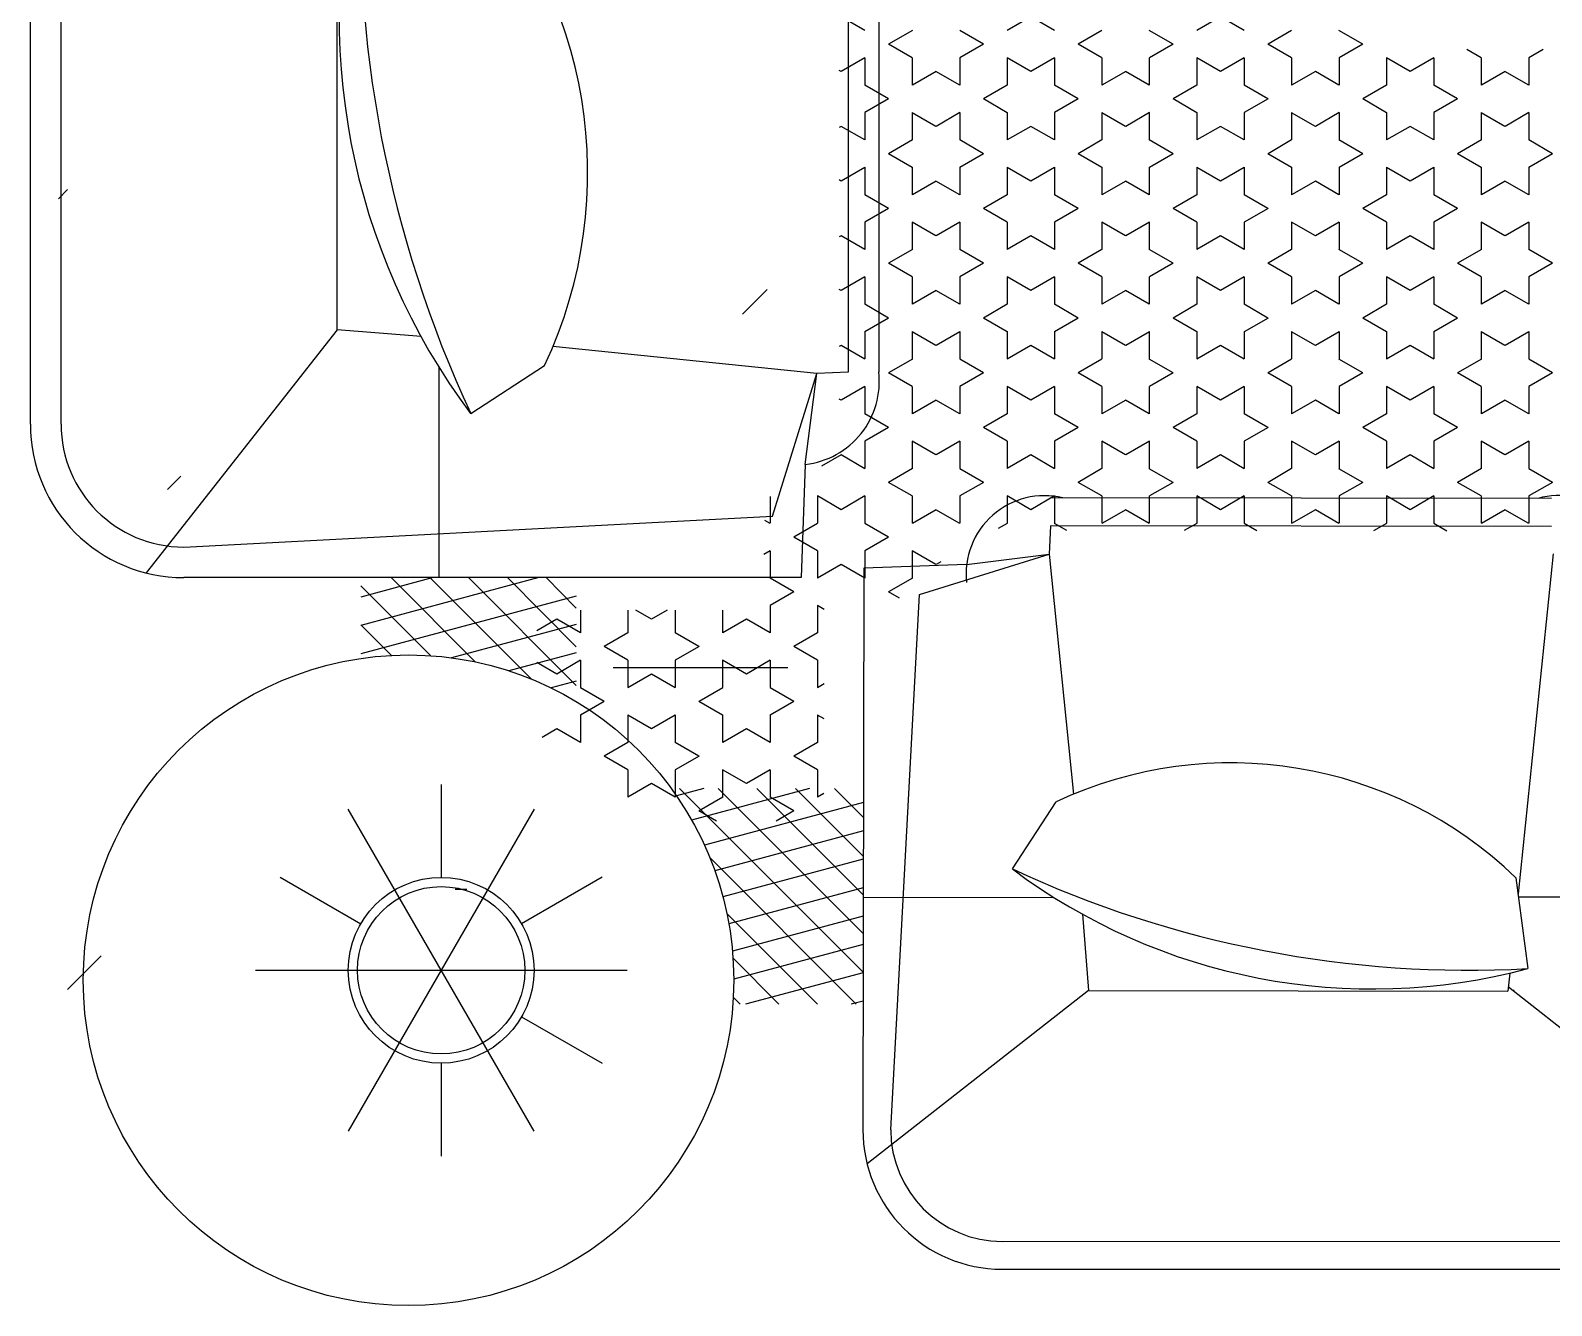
# Model space of a CAD drawing. Header units: inches. Extents: x 4.9 to 47.4, y 12.3 to 37.1.
# Drawn here: x 42.504 to 43.954, y 31.124 to 32.338 of the extents above; entities that cross this region are included whole.
import ezdxf

# ---------------------------------------------------------------- set-up
doc = ezdxf.new("R2010")
doc.units = ezdxf.units.IN
doc.header["$MEASUREMENT"] = 0
doc.layers.add('02', color=2, linetype='Continuous')

msp = doc.modelspace()

# ---------------------------------------------------------------- linework, layer by layer
at = {"layer": '02'}
for p, q in [((42.5042, 31.9631), (42.5042, 32.5865)), ((42.7964, 32.0531), (42.7964, 32.5865)), ((42.5334, 31.9631), (42.5334, 32.5587)), ((43.2834, 32.5378), (43.2834, 32.0129)), ((43.3126, 32.5378), (43.3126, 32.0129)), ((43.2993, 32.3382), (43.2767, 32.3512)), ((43.3446, 32.3382), (43.322, 32.3252)), ((43.4123, 32.3252), (43.3897, 32.3382)), ((43.4576, 32.3513), (43.435, 32.3382)), ((43.4801, 32.3382), (43.4575, 32.3512)), ((43.5253, 32.3382), (43.5027, 32.3252)), ((43.593, 32.3252), (43.5704, 32.3382)), ((43.6383, 32.3513), (43.6157, 32.3382)), ((43.6608, 32.3382), (43.6382, 32.3512)), ((43.706, 32.3382), (43.6835, 32.3252)), ((43.7737, 32.3252), (43.7511, 32.3382)), ((43.3445, 32.3121), (43.3219, 32.3252)), ((43.4124, 32.3252), (43.3898, 32.3121)), ((43.5252, 32.3121), (43.5027, 32.3252)), ((43.5931, 32.3252), (43.5705, 32.3121)), ((43.706, 32.3121), (43.6834, 32.3252)), ((43.7738, 32.3252), (43.7512, 32.3121)), ((43.2994, 32.3121), (43.2768, 32.2991)), ((43.2994, 32.3122), (43.2994, 32.2861)), ((43.3445, 32.3122), (43.3445, 32.2861)), ((43.3897, 32.3122), (43.3897, 32.2861)), ((43.4349, 32.3122), (43.4349, 32.2861)), ((43.4575, 32.2991), (43.4349, 32.3121)), ((43.4801, 32.3121), (43.4576, 32.2991)), ((43.4801, 32.3122), (43.4801, 32.2861)), ((43.5253, 32.3122), (43.5253, 32.2861)), ((43.5704, 32.3122), (43.5704, 32.2861)), ((43.6156, 32.3122), (43.6156, 32.2861)), ((43.6382, 32.2991), (43.6156, 32.3121)), ((43.6609, 32.3121), (43.6383, 32.2991)), ((43.6608, 32.3122), (43.6608, 32.2861)), ((43.706, 32.3122), (43.706, 32.2861)), ((43.7512, 32.3122), (43.7512, 32.2861)), ((43.7963, 32.3122), (43.7963, 32.2861)), ((43.8189, 32.2991), (43.7963, 32.3121)), ((43.8416, 32.3121), (43.819, 32.2991)), ((43.8415, 32.3122), (43.8415, 32.2861)), ((43.8867, 32.3121), (43.8729, 32.3201)), ((43.8867, 32.3122), (43.8867, 32.2861)), ((43.9457, 32.3201), (43.9319, 32.3121)), ((43.9319, 32.3122), (43.9319, 32.2861)), ((43.2767, 32.2991), (43.275, 32.3001)), ((43.3672, 32.2991), (43.3446, 32.2861)), ((43.3897, 32.286), (43.3671, 32.2991)), ((43.5479, 32.2991), (43.5253, 32.2861)), ((43.5704, 32.286), (43.5478, 32.2991)), ((43.7286, 32.2991), (43.706, 32.2861)), ((43.7511, 32.286), (43.7286, 32.2991)), ((43.9094, 32.2991), (43.8868, 32.2861)), ((43.9319, 32.286), (43.9093, 32.2991)), ((43.3219, 32.273), (43.2993, 32.286)), ((43.435, 32.2861), (43.4124, 32.273)), ((43.5027, 32.273), (43.4801, 32.286)), ((43.6157, 32.2861), (43.5931, 32.273)), ((43.6834, 32.273), (43.6608, 32.286)), ((43.7964, 32.2861), (43.7738, 32.273)), ((43.8641, 32.273), (43.8415, 32.286)), ((43.322, 32.273), (43.2994, 32.26)), ((43.4349, 32.2599), (43.4123, 32.273)), ((43.5027, 32.273), (43.4801, 32.26)), ((43.6156, 32.2599), (43.593, 32.273)), ((43.6835, 32.273), (43.6609, 32.26)), ((43.7963, 32.2599), (43.7737, 32.273)), ((43.8642, 32.273), (43.8416, 32.26)), ((43.2994, 32.26), (43.2994, 32.2339)), ((43.3445, 32.26), (43.3445, 32.2339)), ((43.3671, 32.2469), (43.3445, 32.2599)), ((43.3898, 32.26), (43.3672, 32.2469)), ((43.3897, 32.26), (43.3897, 32.2339)), ((43.4349, 32.26), (43.4349, 32.2339)), ((43.4801, 32.26), (43.4801, 32.2339)), ((43.5478, 32.2469), (43.5252, 32.2599)), ((43.5253, 32.26), (43.5253, 32.2339)), ((43.5705, 32.26), (43.5479, 32.2469)), ((43.5704, 32.26), (43.5704, 32.2339)), ((43.6156, 32.26), (43.6156, 32.2339)), ((43.6608, 32.26), (43.6608, 32.2339)), ((43.706, 32.26), (43.706, 32.2339)), ((43.7286, 32.2469), (43.706, 32.2599)), ((43.7512, 32.26), (43.7286, 32.2469)), ((43.7512, 32.26), (43.7512, 32.2339)), ((43.7963, 32.26), (43.7963, 32.2339)), ((43.8415, 32.26), (43.8415, 32.2339)), ((43.8867, 32.26), (43.8867, 32.2339)), ((43.9093, 32.2469), (43.8867, 32.2599)), ((43.9319, 32.26), (43.9094, 32.2469)), ((43.9319, 32.26), (43.9319, 32.2339)), ((43.2768, 32.2469), (43.275, 32.2459)), ((43.2993, 32.2339), (43.2767, 32.2469)), ((43.4576, 32.2469), (43.435, 32.2339)), ((43.4801, 32.2339), (43.4575, 32.2469)), ((43.6383, 32.2469), (43.6157, 32.2339)), ((43.6608, 32.2339), (43.6382, 32.2469)), ((43.819, 32.2469), (43.7964, 32.2339)), ((43.8415, 32.2339), (43.8189, 32.2469)), ((43.3446, 32.2339), (43.322, 32.2208)), ((43.4123, 32.2208), (43.3897, 32.2339)), ((43.5253, 32.2339), (43.5027, 32.2208)), ((43.593, 32.2208), (43.5704, 32.2339)), ((43.706, 32.2339), (43.6835, 32.2208)), ((43.7737, 32.2208), (43.7511, 32.2339)), ((43.8868, 32.2339), (43.8642, 32.2208)), ((43.9545, 32.2208), (43.9319, 32.2339)), ((43.2994, 32.2078), (43.2768, 32.1948)), ((43.2994, 32.2079), (43.2994, 32.1818)), ((43.3445, 32.2078), (43.3219, 32.2208)), ((43.3445, 32.2079), (43.3445, 32.1818)), ((43.3897, 32.2079), (43.3897, 32.1818)), ((43.4124, 32.2208), (43.3898, 32.2078)), ((43.4349, 32.2079), (43.4349, 32.1818)), ((43.4575, 32.1947), (43.4349, 32.2078)), ((43.4801, 32.2078), (43.4576, 32.1948)), ((43.4801, 32.2079), (43.4801, 32.1818)), ((43.5252, 32.2078), (43.5027, 32.2208)), ((43.5253, 32.2079), (43.5253, 32.1818)), ((43.5704, 32.2079), (43.5704, 32.1818)), ((43.5931, 32.2208), (43.5705, 32.2078)), ((43.6156, 32.2079), (43.6156, 32.1818)), ((43.6382, 32.1947), (43.6156, 32.2078)), ((43.6609, 32.2078), (43.6383, 32.1948)), ((43.6608, 32.2079), (43.6608, 32.1818)), ((43.706, 32.2078), (43.6834, 32.2208)), ((43.706, 32.2079), (43.706, 32.1818)), ((43.7738, 32.2208), (43.7512, 32.2078)), ((43.7512, 32.2079), (43.7512, 32.1818)), ((43.7963, 32.2079), (43.7963, 32.1818)), ((43.8189, 32.1947), (43.7963, 32.2078)), ((43.8416, 32.2078), (43.819, 32.1948)), ((43.8415, 32.2079), (43.8415, 32.1818)), ((43.8867, 32.2078), (43.8641, 32.2208)), ((43.8867, 32.2079), (43.8867, 32.1818)), ((43.9545, 32.2208), (43.9319, 32.2078)), ((43.9319, 32.2079), (43.9319, 32.1818)), ((43.2767, 32.1947), (43.275, 32.1958)), ((43.3672, 32.1948), (43.3446, 32.1817)), ((43.3897, 32.1817), (43.3671, 32.1947)), ((43.5479, 32.1948), (43.5253, 32.1817)), ((43.5704, 32.1817), (43.5478, 32.1947)), ((43.7286, 32.1948), (43.706, 32.1817)), ((43.7511, 32.1817), (43.7286, 32.1947)), ((43.9094, 32.1948), (43.8868, 32.1817)), ((43.9319, 32.1817), (43.9093, 32.1947)), ((42.5396, 32.1868), (42.5309, 32.178)), ((43.3219, 32.1687), (43.2993, 32.1817)), ((43.435, 32.1817), (43.4124, 32.1687)), ((43.5027, 32.1687), (43.4801, 32.1817)), ((43.6157, 32.1817), (43.5931, 32.1687)), ((43.6834, 32.1687), (43.6608, 32.1817)), ((43.7964, 32.1817), (43.7738, 32.1687)), ((43.8641, 32.1687), (43.8415, 32.1817)), ((43.322, 32.1687), (43.2994, 32.1556)), ((43.4349, 32.1556), (43.4123, 32.1687)), ((43.5027, 32.1687), (43.4801, 32.1556)), ((43.6156, 32.1556), (43.593, 32.1687)), ((43.6835, 32.1687), (43.6609, 32.1556)), ((43.7963, 32.1556), (43.7737, 32.1687)), ((43.8642, 32.1687), (43.8416, 32.1556)), ((43.2994, 32.1557), (43.2994, 32.1296)), ((43.3445, 32.1557), (43.3445, 32.1296)), ((43.3671, 32.1426), (43.3445, 32.1556)), ((43.3898, 32.1556), (43.3672, 32.1426)), ((43.3897, 32.1557), (43.3897, 32.1296)), ((43.4349, 32.1557), (43.4349, 32.1296)), ((43.4801, 32.1557), (43.4801, 32.1296)), ((43.5478, 32.1426), (43.5252, 32.1556)), ((43.5253, 32.1557), (43.5253, 32.1296)), ((43.5705, 32.1556), (43.5479, 32.1426)), ((43.5704, 32.1557), (43.5704, 32.1296)), ((43.6156, 32.1557), (43.6156, 32.1296)), ((43.6608, 32.1557), (43.6608, 32.1296)), ((43.706, 32.1557), (43.706, 32.1296)), ((43.7286, 32.1426), (43.706, 32.1556)), ((43.7512, 32.1556), (43.7286, 32.1426)), ((43.7512, 32.1557), (43.7512, 32.1296)), ((43.7963, 32.1557), (43.7963, 32.1296)), ((43.8415, 32.1557), (43.8415, 32.1296)), ((43.8867, 32.1557), (43.8867, 32.1296)), ((43.9093, 32.1426), (43.8867, 32.1556)), ((43.9319, 32.1556), (43.9094, 32.1426)), ((43.9319, 32.1557), (43.9319, 32.1296)), ((43.2768, 32.1426), (43.275, 32.1415)), ((43.2993, 32.1295), (43.2767, 32.1426)), ((43.4576, 32.1426), (43.435, 32.1295)), ((43.4801, 32.1295), (43.4575, 32.1426)), ((43.6383, 32.1426), (43.6157, 32.1295)), ((43.6608, 32.1295), (43.6382, 32.1426)), ((43.819, 32.1426), (43.7964, 32.1295)), ((43.8415, 32.1295), (43.8189, 32.1426)), ((43.3446, 32.1295), (43.322, 32.1165)), ((43.4123, 32.1165), (43.3897, 32.1295)), ((43.5253, 32.1295), (43.5027, 32.1165)), ((43.593, 32.1165), (43.5704, 32.1295)), ((43.706, 32.1295), (43.6835, 32.1165)), ((43.7737, 32.1165), (43.7511, 32.1295)), ((43.8868, 32.1295), (43.8642, 32.1165)), ((43.9545, 32.1165), (43.9319, 32.1295)), ((43.3445, 32.1034), (43.3219, 32.1165)), ((43.4124, 32.1165), (43.3898, 32.1035)), ((43.5252, 32.1034), (43.5027, 32.1165)), ((43.5931, 32.1165), (43.5705, 32.1035)), ((43.706, 32.1034), (43.6834, 32.1165)), ((43.7738, 32.1165), (43.7512, 32.1035)), ((43.8867, 32.1034), (43.8641, 32.1165)), ((43.9545, 32.1165), (43.9319, 32.1035)), ((43.2064, 32.0915), (43.1828, 32.0679)), ((43.2994, 32.1035), (43.2768, 32.0904)), ((43.2994, 32.1035), (43.2994, 32.0774)), ((43.3445, 32.1035), (43.3445, 32.0774)), ((43.3897, 32.1035), (43.3897, 32.0774)), ((43.4349, 32.1035), (43.4349, 32.0774)), ((43.4575, 32.0904), (43.4349, 32.1034)), ((43.4801, 32.1035), (43.4576, 32.0904)), ((43.4801, 32.1035), (43.4801, 32.0774)), ((43.5253, 32.1035), (43.5253, 32.0774)), ((43.5704, 32.1035), (43.5704, 32.0774)), ((43.6156, 32.1035), (43.6156, 32.0774)), ((43.6382, 32.0904), (43.6156, 32.1034)), ((43.6609, 32.1035), (43.6383, 32.0904)), ((43.6608, 32.1035), (43.6608, 32.0774)), ((43.706, 32.1035), (43.706, 32.0774)), ((43.7512, 32.1035), (43.7512, 32.0774)), ((43.7963, 32.1035), (43.7963, 32.0774)), ((43.8189, 32.0904), (43.7963, 32.1034)), ((43.8416, 32.1035), (43.819, 32.0904)), ((43.8415, 32.1035), (43.8415, 32.0774)), ((43.8867, 32.1035), (43.8867, 32.0774)), ((43.9319, 32.1035), (43.9319, 32.0774)), ((43.2767, 32.0904), (43.275, 32.0914)), ((43.3219, 32.0643), (43.2993, 32.0774)), ((43.3672, 32.0904), (43.3446, 32.0774)), ((43.3897, 32.0774), (43.3671, 32.0904)), ((43.435, 32.0774), (43.4124, 32.0643)), ((43.5027, 32.0643), (43.4801, 32.0774)), ((43.5479, 32.0904), (43.5253, 32.0774)), ((43.5704, 32.0774), (43.5478, 32.0904)), ((43.6157, 32.0774), (43.5931, 32.0643)), ((43.6834, 32.0643), (43.6608, 32.0774)), ((43.7286, 32.0904), (43.706, 32.0774)), ((43.7511, 32.0774), (43.7286, 32.0904)), ((43.7964, 32.0774), (43.7738, 32.0643)), ((43.8641, 32.0643), (43.8415, 32.0774)), ((43.9094, 32.0904), (43.8868, 32.0774)), ((43.9319, 32.0774), (43.9093, 32.0904)), ((43.322, 32.0643), (43.2994, 32.0513)), ((43.4349, 32.0513), (43.4123, 32.0643)), ((43.5027, 32.0643), (43.4801, 32.0513)), ((43.6156, 32.0513), (43.593, 32.0643)), ((43.6835, 32.0643), (43.6609, 32.0513)), ((43.7963, 32.0513), (43.7737, 32.0643)), ((43.8642, 32.0643), (43.8416, 32.0513)), ((42.7964, 32.0531), (42.6145, 31.8215)), ((42.8764, 32.0468), (42.7964, 32.0531)), ((43.2994, 32.0514), (43.2994, 32.0253)), ((43.3445, 32.0514), (43.3445, 32.0253)), ((43.3671, 32.0382), (43.3445, 32.0513)), ((43.3898, 32.0513), (43.3672, 32.0383)), ((43.3897, 32.0514), (43.3897, 32.0253)), ((43.4349, 32.0514), (43.4349, 32.0253)), ((43.4801, 32.0514), (43.4801, 32.0253)), ((43.5478, 32.0382), (43.5252, 32.0513)), ((43.5253, 32.0514), (43.5253, 32.0253)), ((43.5705, 32.0513), (43.5479, 32.0383)), ((43.5704, 32.0514), (43.5704, 32.0253)), ((43.6156, 32.0514), (43.6156, 32.0253)), ((43.6608, 32.0514), (43.6608, 32.0253)), ((43.706, 32.0514), (43.706, 32.0253)), ((43.7286, 32.0382), (43.706, 32.0513)), ((43.7512, 32.0513), (43.7286, 32.0383)), ((43.7512, 32.0514), (43.7512, 32.0253)), ((43.7963, 32.0514), (43.7963, 32.0253)), ((43.8415, 32.0514), (43.8415, 32.0253)), ((43.8867, 32.0514), (43.8867, 32.0253)), ((43.9093, 32.0382), (43.8867, 32.0513)), ((43.9319, 32.0513), (43.9094, 32.0383)), ((43.9319, 32.0514), (43.9319, 32.0253)), ((43.2537, 32.0114), (43.0021, 32.0371)), ((43.2768, 32.0383), (43.275, 32.0372)), ((43.2993, 32.0252), (43.2767, 32.0382)), ((43.4576, 32.0383), (43.435, 32.0252)), ((43.4801, 32.0252), (43.4575, 32.0382)), ((43.6383, 32.0383), (43.6157, 32.0252)), ((43.6608, 32.0252), (43.6382, 32.0382)), ((43.819, 32.0383), (43.7964, 32.0252)), ((43.8415, 32.0252), (43.8189, 32.0382)), ((42.9238, 31.9733), (42.9941, 32.0191)), ((43.3446, 32.0252), (43.322, 32.0122)), ((43.4123, 32.0121), (43.3897, 32.0252)), ((43.5253, 32.0252), (43.5027, 32.0122)), ((43.593, 32.0121), (43.5704, 32.0252)), ((43.706, 32.0252), (43.6835, 32.0122)), ((43.7737, 32.0121), (43.7511, 32.0252)), ((43.8868, 32.0252), (43.8642, 32.0122)), ((43.9545, 32.0121), (43.9319, 32.0252)), ((42.8938, 31.817), (42.8938, 32.0171)), ((43.2112, 31.8755), (43.2537, 32.0114)), ((43.2426, 31.9248), (43.2537, 32.0114)), ((43.2834, 32.0129), (43.2537, 32.0114)), ((43.3445, 31.9991), (43.3219, 32.0121)), ((43.4124, 32.0122), (43.3898, 31.9991)), ((43.5252, 31.9991), (43.5027, 32.0121)), ((43.5931, 32.0122), (43.5705, 31.9991)), ((43.706, 31.9991), (43.6834, 32.0121)), ((43.7738, 32.0122), (43.7512, 31.9991)), ((43.8867, 31.9991), (43.8641, 32.0121)), ((43.9545, 32.0122), (43.9319, 31.9991)), ((43.2994, 31.9991), (43.2768, 31.9861)), ((43.2994, 31.9992), (43.2994, 31.9731)), ((43.3445, 31.9992), (43.3445, 31.9731)), ((43.3897, 31.9992), (43.3897, 31.9731)), ((43.4349, 31.9992), (43.4349, 31.9731)), ((43.4575, 31.9861), (43.4349, 31.9991)), ((43.4801, 31.9991), (43.4576, 31.9861)), ((43.4801, 31.9992), (43.4801, 31.9731)), ((43.5253, 31.9992), (43.5253, 31.9731)), ((43.5704, 31.9992), (43.5704, 31.9731)), ((43.6156, 31.9992), (43.6156, 31.9731)), ((43.6382, 31.9861), (43.6156, 31.9991)), ((43.6609, 31.9991), (43.6383, 31.9861)), ((43.6608, 31.9992), (43.6608, 31.9731)), ((43.706, 31.9992), (43.706, 31.9731)), ((43.7512, 31.9992), (43.7512, 31.9731)), ((43.7963, 31.9992), (43.7963, 31.9731)), ((43.8189, 31.9861), (43.7963, 31.9991)), ((43.8416, 31.9991), (43.819, 31.9861)), ((43.8415, 31.9992), (43.8415, 31.9731)), ((43.8867, 31.9992), (43.8867, 31.9731)), ((43.9319, 31.9992), (43.9319, 31.9731)), ((43.2767, 31.9861), (43.275, 31.9871)), ((43.3672, 31.9861), (43.3446, 31.973)), ((43.3897, 31.973), (43.3671, 31.9861)), ((43.5479, 31.9861), (43.5253, 31.973)), ((43.5704, 31.973), (43.5478, 31.9861)), ((43.7286, 31.9861), (43.706, 31.973)), ((43.7511, 31.973), (43.7286, 31.9861)), ((43.9094, 31.9861), (43.8868, 31.973)), ((43.9319, 31.973), (43.9093, 31.9861)), ((43.3219, 31.96), (43.2993, 31.973)), ((43.435, 31.973), (43.4124, 31.96)), ((43.5027, 31.96), (43.4801, 31.973)), ((43.6157, 31.973), (43.5931, 31.96)), ((43.6834, 31.96), (43.6608, 31.973)), ((43.7964, 31.973), (43.7738, 31.96)), ((43.8641, 31.96), (43.8415, 31.973)), ((43.322, 31.96), (43.2994, 31.947)), ((43.2994, 31.947), (43.2994, 31.9209)), ((43.3445, 31.947), (43.3445, 31.9209)), ((43.3671, 31.9339), (43.3445, 31.9469)), ((43.3898, 31.947), (43.3672, 31.9339)), ((43.3897, 31.947), (43.3897, 31.9209)), ((43.4349, 31.9469), (43.4123, 31.96)), ((43.4349, 31.947), (43.4349, 31.9209)), ((43.5027, 31.96), (43.4801, 31.947)), ((43.4801, 31.947), (43.4801, 31.9209)), ((43.5478, 31.9339), (43.5252, 31.9469)), ((43.5253, 31.947), (43.5253, 31.9209)), ((43.5705, 31.947), (43.5479, 31.9339)), ((43.5704, 31.947), (43.5704, 31.9209)), ((43.6156, 31.9469), (43.593, 31.96)), ((43.6156, 31.947), (43.6156, 31.9209)), ((43.6608, 31.947), (43.6608, 31.9209)), ((43.6835, 31.96), (43.6609, 31.947)), ((43.706, 31.947), (43.706, 31.9209)), ((43.7286, 31.9339), (43.706, 31.9469)), ((43.7512, 31.947), (43.7286, 31.9339)), ((43.7512, 31.947), (43.7512, 31.9209)), ((43.7963, 31.9469), (43.7737, 31.96)), ((43.7963, 31.947), (43.7963, 31.9209)), ((43.8415, 31.947), (43.8415, 31.9209)), ((43.8642, 31.96), (43.8416, 31.947)), ((43.8867, 31.947), (43.8867, 31.9209)), ((43.9093, 31.9339), (43.8867, 31.9469)), ((43.9319, 31.947), (43.9094, 31.9339)), ((43.9319, 31.947), (43.9319, 31.9209)), ((43.2768, 31.9339), (43.2581, 31.9231)), ((43.2993, 31.9208), (43.2767, 31.9339)), ((43.4576, 31.9339), (43.435, 31.9209)), ((43.4801, 31.9208), (43.4575, 31.9339)), ((43.6383, 31.9339), (43.6157, 31.9209)), ((43.6608, 31.9208), (43.6382, 31.9339)), ((43.819, 31.9339), (43.7964, 31.9209)), ((43.8415, 31.9208), (43.8189, 31.9339)), ((43.2426, 31.9248), (43.2386, 31.817)), ((43.3446, 31.9209), (43.322, 31.9078)), ((43.4123, 31.9078), (43.3897, 31.9208)), ((43.5253, 31.9209), (43.5027, 31.9078)), ((43.593, 31.9078), (43.5704, 31.9208)), ((43.706, 31.9209), (43.6835, 31.9078)), ((43.7737, 31.9078), (43.7511, 31.9208)), ((43.8868, 31.9209), (43.8642, 31.9078)), ((43.9545, 31.9078), (43.9319, 31.9208)), ((42.6475, 31.9136), (42.6349, 31.901)), ((43.3445, 31.8948), (43.3219, 31.9078)), ((43.4124, 31.9078), (43.3898, 31.8948)), ((43.5252, 31.8948), (43.5027, 31.9078)), ((43.5931, 31.9078), (43.5705, 31.8948)), ((43.706, 31.8948), (43.6834, 31.9078)), ((43.7738, 31.9078), (43.7512, 31.8948)), ((43.8867, 31.8948), (43.8641, 31.9078)), ((43.9545, 31.9078), (43.9319, 31.8948)), ((43.209, 31.8943), (43.209, 31.8688)), ((43.2542, 31.8948), (43.2542, 31.8688)), ((43.2767, 31.8817), (43.2542, 31.8948)), ((43.2994, 31.8948), (43.2768, 31.8817)), ((43.2994, 31.8948), (43.2994, 31.8688)), ((43.3445, 31.8948), (43.3445, 31.8688)), ((43.3897, 31.8948), (43.3897, 31.8688)), ((43.4349, 31.8948), (43.4349, 31.8688)), ((43.4575, 31.8817), (43.4349, 31.8948)), ((43.4801, 31.8948), (43.4576, 31.8817)), ((43.9535, 31.8924), (43.4764, 31.893)), ((43.4801, 31.8948), (43.4801, 31.8688)), ((43.5253, 31.8948), (43.5253, 31.8688)), ((43.5704, 31.8948), (43.5704, 31.8688)), ((43.6156, 31.8948), (43.6156, 31.8688)), ((43.6382, 31.8817), (43.6156, 31.8948)), ((43.6609, 31.8948), (43.6383, 31.8817)), ((43.6608, 31.8948), (43.6608, 31.8688)), ((43.706, 31.8948), (43.706, 31.8688)), ((43.7512, 31.8948), (43.7512, 31.8688)), ((43.7963, 31.8948), (43.7963, 31.8688)), ((43.8189, 31.8817), (43.7963, 31.8948)), ((43.8416, 31.8948), (43.819, 31.8817)), ((43.8415, 31.8948), (43.8415, 31.8688)), ((43.8867, 31.8948), (43.8867, 31.8688)), ((43.9319, 31.8948), (43.9319, 31.8688)), ((42.6503, 31.8462), (43.2112, 31.8755)), ((43.3672, 31.8817), (43.3446, 31.8687)), ((43.3897, 31.8687), (43.3671, 31.8817)), ((43.5479, 31.8817), (43.5253, 31.8687)), ((43.5704, 31.8687), (43.5478, 31.8817)), ((43.7286, 31.8817), (43.706, 31.8687)), ((43.7511, 31.8687), (43.7286, 31.8817)), ((43.9094, 31.8817), (43.8868, 31.8687)), ((43.9319, 31.8687), (43.9093, 31.8817)), ((43.209, 31.8687), (43.2041, 31.8715)), ((43.2542, 31.8687), (43.2317, 31.8557)), ((43.3219, 31.8556), (43.2993, 31.8687)), ((43.435, 31.8687), (43.4264, 31.8638)), ((43.4763, 31.8665), (43.475, 31.8394)), ((43.9535, 31.8658), (43.4763, 31.8665)), ((43.4918, 31.8619), (43.4801, 31.8687)), ((43.6157, 31.8687), (43.6037, 31.8618)), ((43.6729, 31.8617), (43.6608, 31.8687)), ((43.7964, 31.8687), (43.784, 31.8615)), ((43.854, 31.8614), (43.8415, 31.8687)), ((43.2542, 31.8426), (43.2316, 31.8556)), ((43.322, 31.8557), (43.2994, 31.8426)), ((43.2091, 31.8426), (43.203, 31.8391)), ((43.209, 31.8427), (43.209, 31.8166)), ((43.2542, 31.8427), (43.2542, 31.8166)), ((43.2994, 31.8427), (43.2994, 31.8166)), ((43.3445, 31.8427), (43.3445, 31.8166)), ((43.3671, 31.8295), (43.3445, 31.8426)), ((43.3513, 31.801), (43.475, 31.8394)), ((43.3717, 31.8322), (43.3672, 31.8296)), ((43.3962, 31.8295), (43.475, 31.8394)), ((43.475, 31.8394), (43.498, 31.6107)), ((43.9552, 31.8397), (43.9217, 31.5159)), ((43.2386, 31.817), (42.6503, 31.817)), ((42.888, 31.817), (42.819, 31.7985)), ((42.9888, 31.817), (42.819, 31.7715)), ((42.9281, 31.7368), (42.848, 31.817)), ((42.9813, 31.7206), (42.8849, 31.817)), ((43.0244, 31.7143), (42.9218, 31.817)), ((43.0244, 31.7512), (42.9587, 31.817)), ((43.0244, 31.7881), (42.9956, 31.817)), ((43.2316, 31.8035), (43.209, 31.8165)), ((43.2768, 31.8296), (43.2542, 31.8165)), ((43.2993, 31.8165), (43.2767, 31.8295)), ((43.2982, 31.826), (43.2975, 31.2911)), ((43.3962, 31.8295), (43.2982, 31.826)), ((43.3446, 31.8165), (43.322, 31.8035)), ((42.8854, 31.7428), (42.819, 31.8091)), ((43.2317, 31.8035), (43.2091, 31.7904)), ((43.3323, 31.7975), (43.3219, 31.8035)), ((43.0244, 31.7995), (42.819, 31.7445)), ((43.209, 31.7905), (43.209, 31.7644)), ((43.2542, 31.7905), (43.2542, 31.7644)), ((43.2606, 31.7867), (43.2542, 31.7904)), ((43.3241, 31.2911), (43.3513, 31.801)), ((43.0057, 31.7774), (42.9868, 31.7665)), ((43.0283, 31.7643), (43.0057, 31.7774)), ((43.0283, 31.786), (43.0283, 31.7644)), ((43.0735, 31.786), (43.0735, 31.7644)), ((43.096, 31.7774), (43.0812, 31.786)), ((43.1109, 31.786), (43.0961, 31.7774)), ((43.1186, 31.786), (43.1186, 31.7644)), ((43.1638, 31.786), (43.1638, 31.7644)), ((43.1865, 31.7774), (43.1639, 31.7644)), ((43.209, 31.7643), (43.1864, 31.7774)), ((42.8482, 31.743), (42.819, 31.7722)), ((43.0244, 31.7725), (42.9056, 31.7407)), ((43.0735, 31.7644), (43.0509, 31.7513)), ((43.1412, 31.7513), (43.1186, 31.7643)), ((43.2542, 31.7644), (43.2317, 31.7513)), ((43.0244, 31.7455), (42.9602, 31.7283)), ((43.0734, 31.7383), (43.0508, 31.7513)), ((43.1413, 31.7513), (43.1187, 31.7383)), ((43.2542, 31.7383), (43.2316, 31.7513)), ((43.0057, 31.7252), (42.9868, 31.7361)), ((43.0283, 31.7383), (43.0057, 31.7252)), ((43.0283, 31.7383), (43.0283, 31.7123)), ((43.2259, 31.731), (43.0595, 31.731)), ((43.0735, 31.7383), (43.0735, 31.7123)), ((43.1186, 31.7383), (43.1186, 31.7123)), ((43.1638, 31.7383), (43.1638, 31.7123)), ((43.1864, 31.7252), (43.1638, 31.7383)), ((43.2091, 31.7383), (43.1865, 31.7252)), ((43.209, 31.7383), (43.209, 31.7123)), ((43.2542, 31.7383), (43.2542, 31.7123)), ((43.0244, 31.7185), (43.0004, 31.7121)), ((43.0961, 31.7252), (43.0735, 31.7122)), ((43.1186, 31.7122), (43.096, 31.7252)), ((43.2605, 31.7158), (43.2542, 31.7122)), ((43.0508, 31.6991), (43.0283, 31.7122)), ((43.1639, 31.7122), (43.1413, 31.6991)), ((43.2316, 31.6991), (43.209, 31.7122)), ((43.0509, 31.6991), (43.0283, 31.6861)), ((43.0283, 31.6862), (43.0283, 31.6601)), ((43.096, 31.673), (43.0734, 31.6861)), ((43.0735, 31.6862), (43.0735, 31.6601)), ((43.1187, 31.6861), (43.0961, 31.6731)), ((43.1186, 31.6862), (43.1186, 31.6601)), ((43.1638, 31.6861), (43.1412, 31.6991)), ((43.1638, 31.6862), (43.1638, 31.6601)), ((43.209, 31.6862), (43.209, 31.6601)), ((43.2317, 31.6991), (43.2091, 31.6861)), ((43.2542, 31.6862), (43.2542, 31.6601)), ((43.2604, 31.6825), (43.2542, 31.6861)), ((43.0057, 31.6731), (42.9917, 31.6649)), ((43.0283, 31.66), (43.0057, 31.673)), ((43.1865, 31.6731), (43.1639, 31.66)), ((43.209, 31.66), (43.1864, 31.673)), ((43.0735, 31.66), (43.0509, 31.647)), ((43.1412, 31.647), (43.1186, 31.66)), ((43.2542, 31.66), (43.2317, 31.647)), ((43.0734, 31.6339), (43.0508, 31.647)), ((43.1413, 31.647), (43.1187, 31.6339)), ((43.2542, 31.6339), (43.2316, 31.647)), ((43.0735, 31.634), (43.0735, 31.6079)), ((43.1186, 31.634), (43.1186, 31.6079)), ((43.1638, 31.634), (43.1638, 31.6079)), ((43.1864, 31.6209), (43.1638, 31.6339)), ((43.2091, 31.6339), (43.1865, 31.6209)), ((43.209, 31.634), (43.209, 31.6079)), ((43.2542, 31.634), (43.2542, 31.6079)), ((42.8956, 31.6201), (42.8956, 31.5316)), ((43.0961, 31.6209), (43.0735, 31.6079)), ((43.1186, 31.6078), (43.096, 31.6209)), ((43.1459, 31.6161), (43.1199, 31.6091)), ((43.2977, 31.4411), (43.1227, 31.6161)), ((43.2467, 31.6161), (43.1343, 31.5859)), ((43.2978, 31.4779), (43.1596, 31.6161)), ((43.2978, 31.5148), (43.1965, 31.6161)), ((43.2978, 31.5516), (43.2334, 31.6161)), ((43.2979, 31.5884), (43.2703, 31.6161)), ((43.1639, 31.6079), (43.1413, 31.5948)), ((43.2979, 31.6028), (43.1464, 31.5622)), ((43.2316, 31.5948), (43.209, 31.6078)), ((43.2603, 31.6114), (43.2542, 31.6079)), ((43.4399, 31.5396), (43.4816, 31.6034)), ((42.9842, 31.5964), (42.8071, 31.2897)), ((42.9842, 31.2897), (42.8071, 31.5964)), ((43.1581, 31.585), (43.1412, 31.5948)), ((43.2317, 31.5948), (43.2147, 31.585)), ((43.2979, 31.5758), (43.1563, 31.5378)), ((43.2912, 31.4107), (43.1515, 31.5504)), ((43.2978, 31.5487), (43.1641, 31.5129)), ((42.7423, 31.5316), (42.819, 31.4873)), ((43.049, 31.5316), (42.9723, 31.4873)), ((43.9197, 31.5311), (43.931, 31.4447)), ((42.9202, 31.5201), (42.9089, 31.5201)), ((43.2978, 31.5217), (43.1697, 31.4874)), ((43.2978, 31.5125), (43.4797, 31.5123)), ((44.1315, 31.5123), (43.9222, 31.5126)), ((43.2543, 31.4107), (43.1678, 31.4972)), ((43.2978, 31.4947), (43.1731, 31.4613)), ((43.5067, 31.4964), (43.5123, 31.4237)), ((42.5717, 31.4569), (42.5396, 31.4248)), ((43.2174, 31.4107), (43.1737, 31.4544)), ((43.2977, 31.4677), (43.1744, 31.4347)), ((42.7186, 31.443), (43.0727, 31.443)), ((43.2977, 31.4407), (43.1857, 31.4107)), ((43.9139, 31.4404), (43.9121, 31.4232)), ((43.9126, 31.4273), (44.1271, 31.2584)), ((43.1805, 31.4107), (43.174, 31.4173)), ((43.2977, 31.4137), (43.2864, 31.4107)), ((43.5123, 31.4237), (43.3015, 31.2586)), ((43.5123, 31.4237), (43.9121, 31.4232)), ((42.9723, 31.3988), (43.049, 31.3545)), ((42.8956, 31.3545), (42.8956, 31.2659)), ((43.4302, 31.1847), (43.9982, 31.1849)), ((43.4301, 31.1582), (43.9982, 31.1583))]:
    msp.add_line(p, q, dxfattribs=at)
for centre, radius in [((42.8645, 31.4335), 0.3099), ((42.8956, 31.443), 0.0885), ((42.8956, 31.443), 0.0797)]:
    msp.add_circle(centre, radius, dxfattribs=at)
for centre, radius, start, end in [((43.4275, 32.35), 0.6291, 164.928, 216.7929), ((43.9501, 32.4503), 1.1318, 176.7935, 204.9275), ((42.6041, 32.2027), 0.4311, 334.7866, 43.8058), ((43.2337, 32.0038), 0.0794, 276.4251, 6.5821), ((42.6503, 31.9631), 0.1461, 180, 270), ((42.6503, 31.9631), 0.1169, 180, 270), ((43.4706, 31.8203), 0.0748, 76.5133, 186.1253), ((43.9608, 31.8258), 0.0696, 352.1975, 106.7018), ((43.6481, 31.2487), 0.3919, 46.1186, 115.1378), ((43.8748, 32.472), 1.0289, 244.9969, 273.1309), ((43.783, 31.9971), 0.5719, 233.1314, 284.9963), ((43.8591, 33.2626), 1.8395, 271.797, 271.8387), ((43.4303, 31.291), 0.1328, 179.9244, 269.9244), ((43.4303, 31.291), 0.1063, 179.9244, 269.9244)]:
    msp.add_arc(centre, radius, start, end, dxfattribs=at)

doc.saveas('drawing.dxf')
